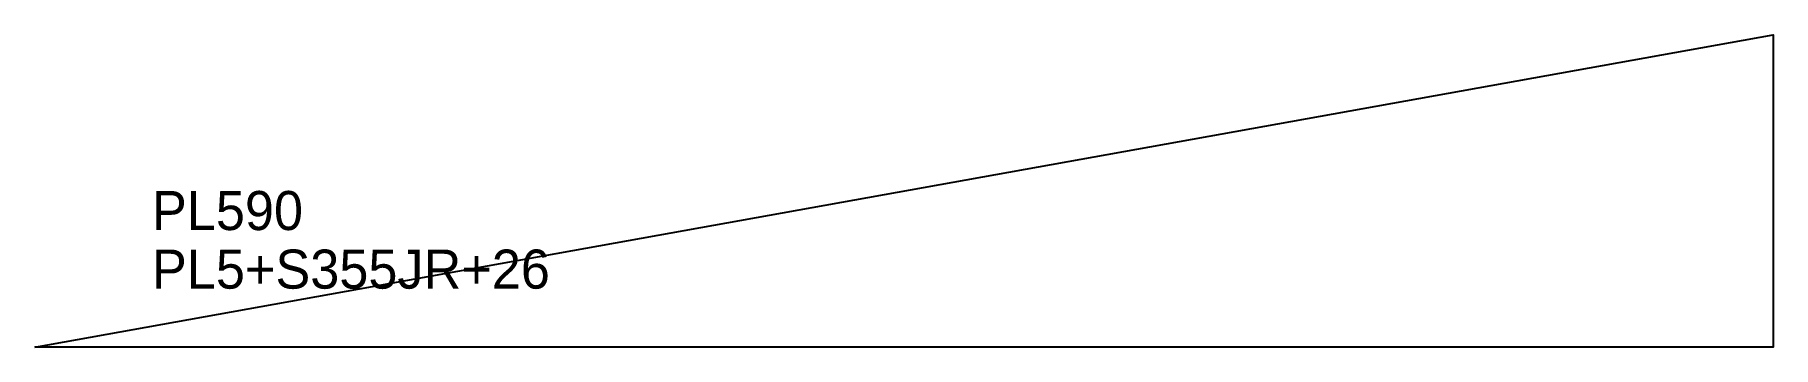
# Model space of a CAD drawing. Extents: x 0 to 445, y 0 to 80.
import ezdxf

# ---------------------------------------------------------------- set-up
doc = ezdxf.new("R2010")
doc.units = 0
for name, color, linetype in [('CUT', 7, 'CONTINUOUS'), ('SCRIBE', 3, 'CONTINUOUS'), ('TEXT', 7, 'CONTINUOUS')]:
    doc.layers.add(name, color=color, linetype=linetype)

msp = doc.modelspace()

# ---------------------------------------------------------------- linework, layer by layer
at = {"layer": 'CUT', "color": 7, "linetype": 'CONTINUOUS'}
msp.add_lwpolyline([(0, 0), (445, 80), (445, 0)], close=True, dxfattribs=at)

# ---------------------------------------------------------------- texts
at = {"layer": 'SCRIBE', "color": 3}
msp.add_text('PL590', height=10, dxfattribs=at).set_placement((30, 30))
at = {"layer": 'TEXT', "color": 7}
msp.add_text('PL5+S355JR+26', height=10, dxfattribs=at).set_placement((30, 15))

doc.saveas('drawing.dxf')
